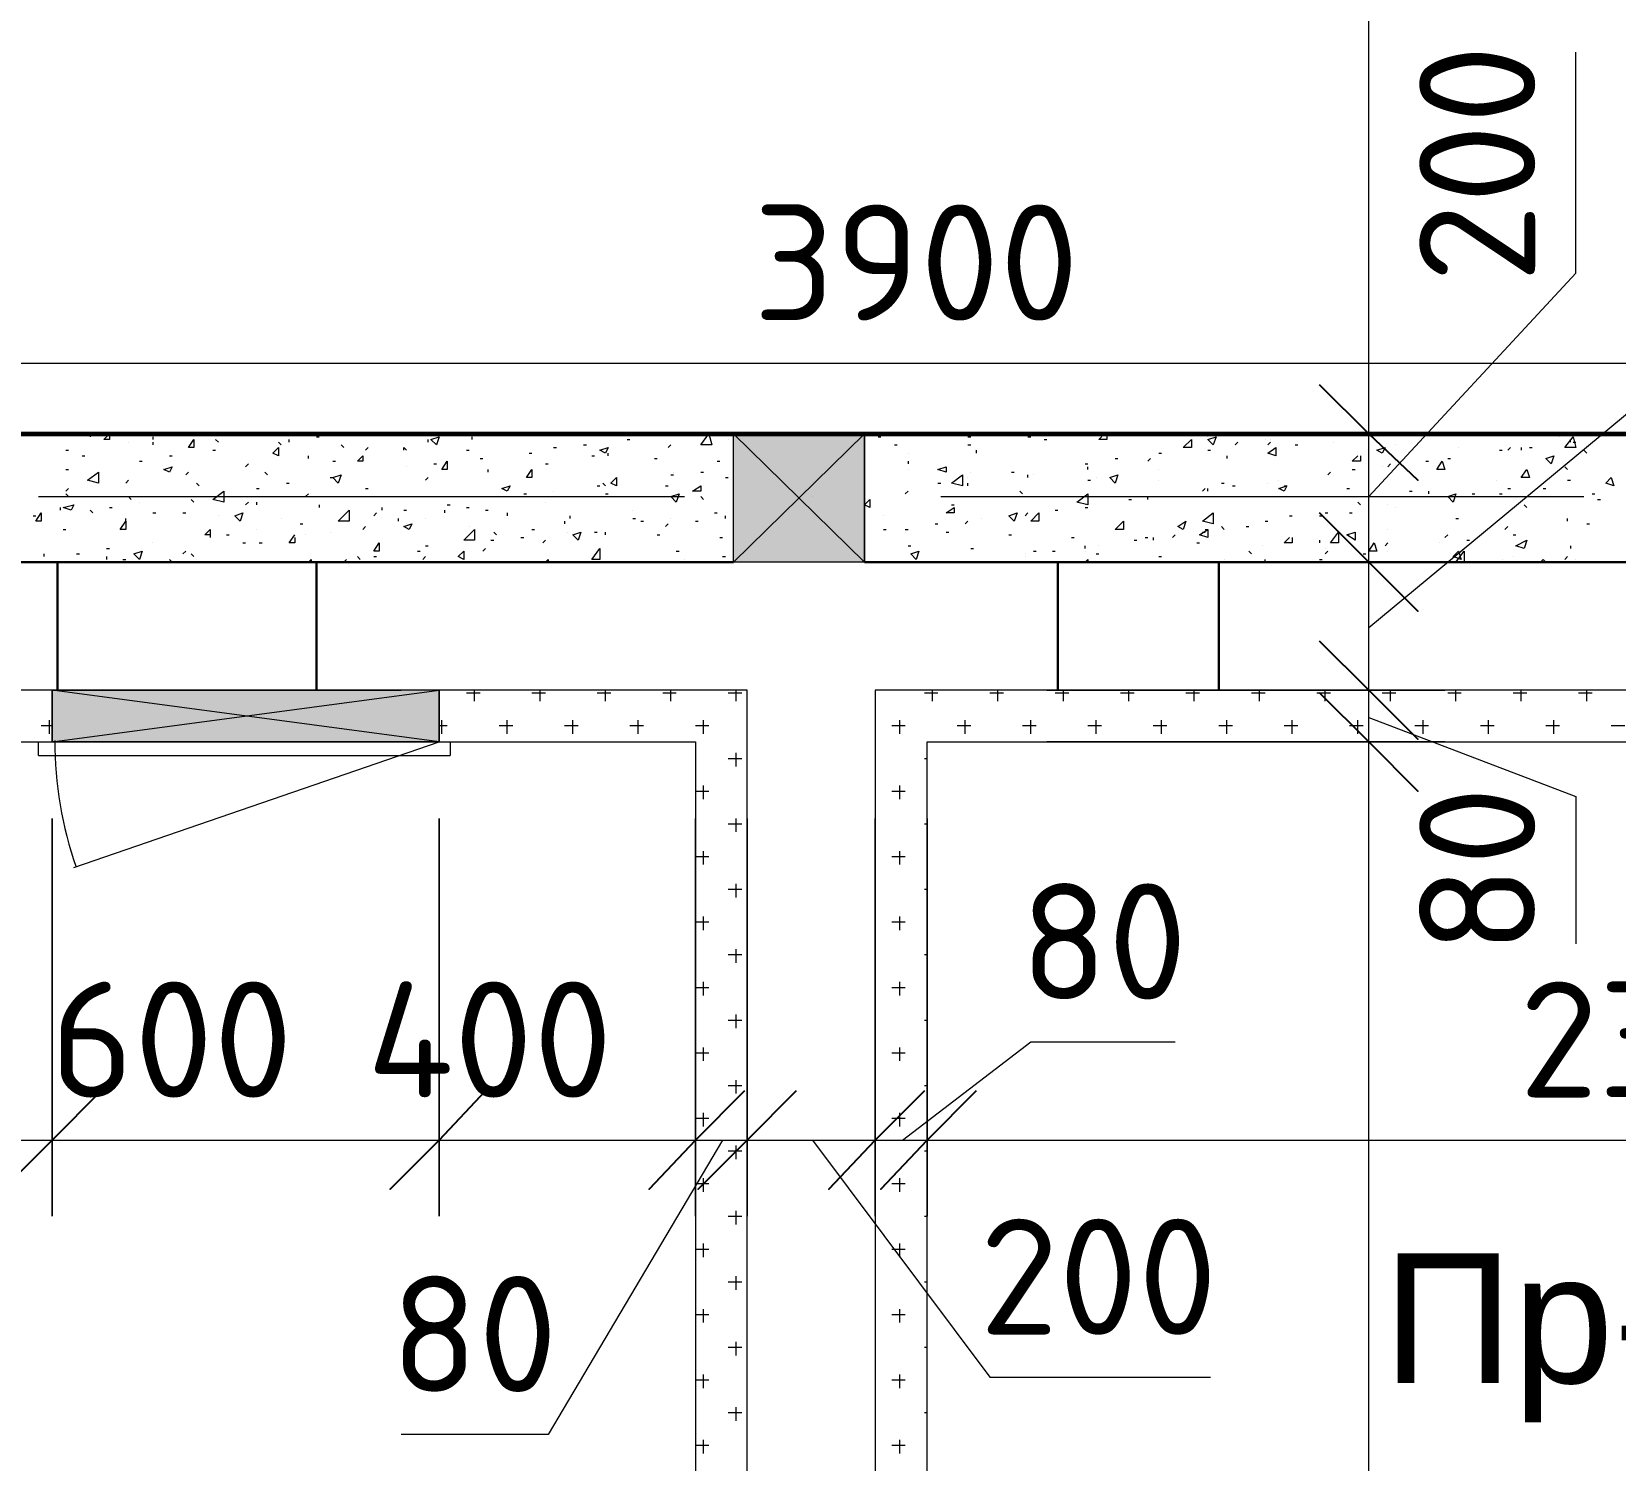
# Model space of a CAD drawing. Header units: millimetres. Extents: x -84737 to 172119, y -43083 to 59399.
# Drawn here: x 20294 to 22753, y 48383 to 50602 of the extents above; entities that cross this region are included whole.
import ezdxf

# ---------------------------------------------------------------- set-up
doc = ezdxf.new("R2010")
doc.units = ezdxf.units.MM
for name, color, linetype, lineweight in [('11) Плинтус ПЛ-2', 70, 'Continuous', 30), ('15) Штукатурка стен СТ-1.1', 161, 'Continuous', 60), ('16) Краска СТ-1.1 стена', 5, 'Continuous', 60), ('20) Шпакл. баз. фин Стена', 40, 'Continuous', 60)]:
    doc.layers.add(name, color=color, linetype=linetype, lineweight=lineweight)
for name, color, linetype in [('PDF _Обозначения', 7, 'Continuous'), ('PDF _Окна', 7, 'Continuous'), ('PDF _Оси', 7, 'Continuous'), ('PDF _Перекрытия', 7, 'Continuous'), ('PDF _Размеры-100', 7, 'Continuous'), ('PDF _Стены', 7, 'Continuous'), ('PDF _Текст', 7, 'Continuous'), ('PDF _Элементы узлов', 7, 'Continuous')]:
    doc.layers.add(name, color=color, linetype=linetype)
doc.styles.add('PDF GOSTCommon', font='arial.ttf')
doc.styles.add('PDF ISOCPEUR', font='isocpeur.ttf')

msp = doc.modelspace()

# ---------------------------------------------------------------- linework, layer by layer
at = {"layer": '11) Плинтус ПЛ-2'}
msp.add_lwpolyline([(21184.8, 52779.4), (19707.4, 52779.4), (19707.4, 49977), (25705.8, 49977), (25705.8, 52779.4), (21684.3, 52779.4)], dxfattribs=at)
at = {"layer": '15) Штукатурка стен СТ-1.1'}
msp.add_lwpolyline([(21184.8, 52779.4), (19707.4, 52779.4), (19707.4, 49977), (25705.8, 49977), (25705.8, 52779.4), (21684.3, 52779.4)], dxfattribs=at)
at = {"layer": '16) Краска СТ-1.1 стена'}
msp.add_lwpolyline([(21184.8, 52779.4), (19707.4, 52779.4), (19707.4, 49977), (25705.8, 49977), (25705.8, 52779.4), (21684.3, 52779.4)], dxfattribs=at)
at = {"layer": '20) Шпакл. баз. фин Стена'}
msp.add_lwpolyline([(21184.8, 52779.4), (19707.4, 52779.4), (19707.4, 49977), (25705.8, 49977), (25705.8, 52779.4), (21684.3, 52779.4)], dxfattribs=at)
at = {"layer": 'PDF _Обозначения', "lineweight": 9}
msp.add_lwpolyline([(20858.8, 49066.9), (20858.8, 49066.9)], dxfattribs=at)
at = {"layer": 'PDF _Окна', "color": 8, "true_color": 0x808080, "transparency": 33554559}
for points in [[(21383.7, 49778.1), (21586.9, 49778.1), (21383.7, 49977)], [(21586.9, 49778.1), (21383.7, 49977), (21586.9, 49977)], [(20926.5, 49579.1), (20325.4, 49579.1), (20926.5, 49498.7)], [(20325.4, 49579.1), (20926.5, 49498.7), (20325.4, 49498.7)]]:
    msp.add_solid(points, dxfattribs=at)
at = {"layer": 'PDF _Оси', "lineweight": 9}
for points in [[(20304.3, 49879.7), (21307.5, 49879.7)], [(21506.5, 49879.7), (21506.5, 49879.7)], [(21705.5, 49879.7), (22704.5, 49879.7)]]:
    msp.add_lwpolyline(points, dxfattribs=at)
at = {"layer": 'PDF _Перекрытия', "lineweight": 30}
for points in [[(20333.9, 49579.1), (20333.9, 49778.1)], [(20736.1, 49778.1), (20736.1, 49579.1)], [(21887.5, 49579.1), (21887.5, 49778.1)], [(22137.2, 49778.1), (22137.2, 49579.1)]]:
    msp.add_lwpolyline(points, dxfattribs=at)
at = {"layer": 'PDF _Размеры-100', "lineweight": 9}
for points in [[(22370.1, 47157.7), (22370.1, 49498.7), (22370.1, 49579.1), (22370.1, 49778.1), (22370.1, 49977), (21870.5, 49977), (22488.6, 49977), (21870.5, 49977), (22370.1, 49977), (22370.1, 52897.9)], [(22370.1, 49676.5), (23034.7, 50226.8), (23034.7, 50569.7)], [(22370.1, 49879.7), (22691.8, 50226.8), (22691.8, 50569.7)], [(16287, 50087.1), (16655.3, 50087.1), (16735.7, 50087.1), (18056.4, 50087.1), (18136.9, 50087.1), (19504.2, 50087.1), (19707.4, 50087.1), (23606.2, 50087.1), (24503.6, 50087.1), (24634.8, 50087.1), (25587.3, 50087.1), (25587.3, 49587.6), (25587.3, 50209.8), (25587.3, 49587.6), (25587.3, 50087.1), (25824.3, 50087.1)], [(22370.1, 49536.8), (22691.8, 49414), (22691.8, 49185.4)], [(19584.6, 48880.6), (20325.4, 48880.6), (20926.5, 48880.6), (21324.5, 48880.6), (21404.9, 48880.6), (21603.9, 48880.6), (21684.3, 48880.6), (24025.2, 48880.6), (24105.7, 48880.6), (24304.6, 48880.6), (24304.6, 49380.1), (24304.6, 48762.1), (24304.6, 49380.1), (24304.6, 48880.6), (24626.4, 48880.6)], [(21646.2, 48880.6), (21845.2, 49033), (22069.5, 49033)], [(21366.8, 48880.6), (21095.9, 48423.4), (20867.3, 48423.4)], [(21506.5, 48880.6), (21781.7, 48512.3), (22124.5, 48512.3)]]:
    msp.add_lwpolyline(points, dxfattribs=at)
at = {"layer": 'PDF _Размеры-100', "lineweight": 25}
for points in [[(22293.9, 50053.2), (22370.1, 49977), (22446.3, 49905.1), (22370.1, 49977)], [(22293.9, 49854.3), (22370.1, 49778.1), (22446.3, 49701.9), (22370.1, 49778.1)], [(22293.9, 49655.3), (22370.1, 49579.1), (22446.3, 49502.9), (22370.1, 49579.1)], [(22293.9, 49574.9), (22370.1, 49498.7), (22446.3, 49422.5), (22370.1, 49498.7)], [(20401.6, 48956.8), (20325.4, 48880.6), (20249.2, 48804.4), (20325.4, 48880.6)], [(20998.5, 48956.8), (20926.5, 48880.6), (20850.4, 48804.4), (20926.5, 48880.6)], [(21400.7, 48956.8), (21324.5, 48880.6), (21252.5, 48804.4), (21324.5, 48880.6)], [(21481.1, 48956.8), (21404.9, 48880.6), (21328.7, 48804.4), (21404.9, 48880.6)], [(21680.1, 48956.8), (21603.9, 48880.6), (21531.9, 48804.4), (21603.9, 48880.6)], [(21760.5, 48956.8), (21684.3, 48880.6), (21612.3, 48804.4), (21684.3, 48880.6)]]:
    msp.add_lwpolyline(points, close=True, dxfattribs=at)
at = {"layer": 'PDF _Размеры-100', "lineweight": 9}
for points in [[(22370.1, 49778.1), (21870.5, 49778.1), (22488.6, 49778.1), (21870.5, 49778.1)], [(22370.1, 49579.1), (21870.5, 49579.1), (22488.6, 49579.1), (21870.5, 49579.1)], [(22370.1, 49498.7), (21870.5, 49498.7), (22488.6, 49498.7), (21870.5, 49498.7)], [(20325.4, 48880.6), (20325.4, 49380.1), (20325.4, 48762.1), (20325.4, 49380.1)], [(20926.5, 48880.6), (20926.5, 49380.1), (20926.5, 48762.1), (20926.5, 49380.1)], [(21324.5, 48880.6), (21324.5, 49380.1), (21324.5, 48762.1), (21324.5, 49380.1)], [(21404.9, 48880.6), (21404.9, 49380.1), (21404.9, 48762.1), (21404.9, 49380.1)], [(21603.9, 48880.6), (21603.9, 49380.1), (21603.9, 48762.1), (21603.9, 49380.1)], [(21684.3, 48880.6), (21684.3, 49380.1), (21684.3, 48762.1), (21684.3, 49380.1)]]:
    msp.add_lwpolyline(points, close=True, dxfattribs=at)
at = {"layer": 'PDF _Стены', "lineweight": 30}
for points in [[(21383.7, 49977), (19974.1, 49977)], [(21586.9, 49778.1), (23606.2, 49778.1), (23606.2, 49977), (21586.9, 49977)], [(19974.1, 49778.1), (21383.7, 49778.1)]]:
    msp.add_lwpolyline(points, dxfattribs=at)
at = {"layer": 'PDF _Стены', "lineweight": 9}
for points in [[(20384.7, 49977), (20384.7, 49972.8)], [(20537.1, 49977), (20537.1, 49977)], [(20655.6, 49977), (20659.9, 49977), (20664.1, 49977)], [(21862.1, 49977), (21866.3, 49977)], [(21866.3, 49977), (21866.3, 49977)], [(21963.7, 49977), (21963.7, 49968.5), (21951, 49968.5), (21959.4, 49977)], [(22018.7, 49977), (22022.9, 49977)], [(22276.9, 49977), (22281.2, 49977)], [(22310.8, 49977), (22310.8, 49977)], [(22361.6, 49977), (22365.8, 49977)], [(22569, 49977), (22569, 49977)], [(20444, 49964.3), (20444, 49964.3)], [(20482.1, 49972.8), (20482.1, 49968.5)], [(20482.1, 49964.3), (20482.1, 49960.1)], [(20579.4, 49968.5), (20583.7, 49964.3)], [(20676.8, 49964.3), (20681, 49960.1)], [(20693.7, 49964.3), (20693.7, 49968.5)], [(20736.1, 49972.8), (20740.3, 49972.8)], [(20774.2, 49960.1), (20778.4, 49955.8)], [(20812.3, 49951.6), (20816.5, 49955.8)], [(20871.5, 49951.6), (20871.5, 49955.8), (20875.8, 49951.6)], [(20909.6, 49964.3), (20909.6, 49968.5)], [(20977.3, 49972.8), (20977.3, 49968.5)], [(21104.3, 49955.8), (21108.6, 49955.8)], [(21150.9, 49960.1), (21155.1, 49960.1)], [(21218.6, 49968.5), (21222.9, 49968.5)], [(21282.1, 49955.8), (21286.4, 49960.1)], [(21375.3, 49968.5), (21375.3, 49968.5)], [(21608.1, 49972.8), (21612.3, 49972.8)], [(21633.5, 49960.1), (21637.7, 49960.1)], [(21747.8, 49972.8), (21752, 49972.8)], [(21747.8, 49960.1), (21752, 49960.1)], [(21840.9, 49972.8), (21845.2, 49972.8)], [(21866.3, 49968.5), (21870.5, 49968.5)], [(22120.3, 49972.8), (22120.3, 49972.8)], [(22162.6, 49960.1), (22166.9, 49964.3)], [(22209.2, 49968.5), (22209.2, 49968.5)], [(22213.4, 49960.1), (22217.7, 49964.3)], [(22217.7, 49968.5), (22217.7, 49968.5)], [(22255.8, 49960.1), (22260, 49960.1)], [(22315, 49964.3), (22315, 49964.3)], [(22412.4, 49960.1), (22412.4, 49960.1)], [(22509.8, 49955.8), (22509.8, 49955.8)], [(22586, 49951.6), (22590.2, 49955.8)], [(22607.1, 49955.8), (22607.1, 49951.6)], [(22619.8, 49955.8), (22624.1, 49955.8)], [(22666.4, 49972.8), (22666.4, 49972.8)], [(22683.3, 49964.3), (22683.3, 49968.5)], [(22687.6, 49964.3), (22691.8, 49964.3)], [(20346.6, 49951.6), (20350.8, 49951.6)], [(20372, 49943.1), (20376.2, 49943.1)], [(20460.9, 49934.7), (20465.1, 49934.7)], [(20507.5, 49943.1), (20511.7, 49943.1)], [(20575.2, 49951.6), (20579.4, 49951.6)], [(20626, 49926.2), (20630.2, 49930.4)], [(20723.4, 49938.9), (20723.4, 49943.1)], [(20761.5, 49934.7), (20765.7, 49934.7)], [(20918.1, 49930.4), (20922.3, 49930.4)], [(20968.9, 49951.6), (20973.1, 49951.6)], [(20990, 49938.9), (20994.3, 49938.9)], [(21066.2, 49947.4), (21070.5, 49947.4)], [(21091.6, 49930.4), (21095.9, 49930.4)], [(21163.6, 49943.1), (21167.8, 49943.1)], [(21189, 49943.1), (21189, 49947.4)], [(21261, 49938.9), (21265.2, 49938.9)], [(21358.3, 49934.7), (21362.6, 49934.7)], [(21654.7, 49947.4), (21654.7, 49947.4)], [(21654.7, 49934.7), (21654.7, 49930.4)], [(21760.5, 49951.6), (21760.5, 49947.4)], [(21929.8, 49930.4), (21934, 49930.4)], [(21976.4, 49938.9), (21980.6, 49938.9)], [(22027.2, 49934.7), (22031.4, 49938.9)], [(22044.1, 49947.4), (22048.3, 49947.4)], [(22120.3, 49951.6), (22124.5, 49951.6)], [(22149.9, 49943.1), (22149.9, 49938.9)], [(22357.4, 49943.1), (22357.4, 49934.7), (22344.7, 49934.7), (22353.1, 49943.1)], [(22399.7, 49926.2), (22403.9, 49930.4)], [(22459, 49934.7), (22463.2, 49934.7)], [(22492.8, 49938.9), (22497.1, 49938.9)], [(22573.3, 49951.6), (22577.5, 49951.6)], [(22704.5, 49951.6), (22708.7, 49947.4)], [(20346.6, 49922), (20350.8, 49922)], [(20439.7, 49900.8), (20444, 49905.1)], [(20532.9, 49913.5), (20537.1, 49917.7)], [(20655.6, 49917.7), (20659.9, 49913.5)], [(20757.2, 49909.3), (20761.5, 49909.3)], [(20875.8, 49926.2), (20875.8, 49926.2)], [(20905.4, 49905.1), (20909.6, 49909.3)], [(21002.7, 49917.7), (21002.7, 49922)], [(21286.4, 49913.5), (21290.6, 49913.5)], [(21290.6, 49917.7), (21290.6, 49917.7)], [(21332.9, 49917.7), (21337.2, 49917.7)], [(21371, 49909.3), (21375.3, 49909.3)], [(21654.7, 49922), (21654.7, 49922)], [(21747.8, 49909.3), (21747.8, 49909.3)], [(21752, 49917.7), (21752, 49917.7)], [(21815.5, 49917.7), (21819.8, 49917.7)], [(21840.9, 49909.3), (21840.9, 49913.5)], [(21849.4, 49913.5), (21849.4, 49913.5)], [(21934, 49922), (21934, 49926.2)], [(21934, 49905.1), (21938.3, 49905.1)], [(21946.7, 49909.3), (21946.7, 49909.3)], [(22044.1, 49922), (22044.1, 49922)], [(22044.1, 49905.1), (22044.1, 49905.1)], [(22230.4, 49905.1), (22230.4, 49905.1)], [(22306.6, 49913.5), (22310.8, 49917.7)], [(22344.7, 49922), (22348.9, 49922)], [(22391.2, 49926.2), (22391.2, 49926.2)], [(22569, 49905.1), (22569, 49905.1)], [(22674.9, 49926.2), (22679.1, 49922)], [(22679.1, 49905.1), (22683.3, 49905.1)], [(20346.6, 49888.1), (20350.8, 49892.4)], [(20346.6, 49883.9), (20350.8, 49879.7)], [(20444, 49879.7), (20448.2, 49875.4)], [(20444, 49879.7), (20444, 49879.7)], [(20528.6, 49879.7), (20532.9, 49879.7)], [(20549.8, 49900.8), (20554, 49896.6)], [(20642.9, 49892.4), (20647.2, 49892.4)], [(20689.5, 49900.8), (20693.7, 49900.8)], [(20719.1, 49879.7), (20723.4, 49883.9)], [(20812.3, 49892.4), (20816.5, 49892.4)], [(21057.8, 49883.9), (21062, 49883.9)], [(21074.7, 49879.7), (21078.9, 49879.7)], [(21104.3, 49888.1), (21104.3, 49888.1)], [(21172.1, 49896.6), (21176.3, 49896.6)], [(21180.5, 49900.8), (21184.8, 49896.6)], [(21184.8, 49883.9), (21189, 49883.9)], [(21277.9, 49896.6), (21282.1, 49896.6)], [(21332.9, 49879.7), (21337.2, 49875.4)], [(21586.9, 49888.1), (21586.9, 49888.1)], [(21650.4, 49883.9), (21654.7, 49888.1)], [(21701.2, 49900.8), (21705.5, 49900.8)], [(21747.8, 49896.6), (21747.8, 49900.8)], [(21828.2, 49888.1), (21832.5, 49883.9)], [(22027.2, 49875.4), (22027.2, 49879.7)], [(22111.8, 49888.1), (22116.1, 49892.4)], [(22120.3, 49888.1), (22120.3, 49892.4)], [(22141.5, 49900.8), (22145.7, 49900.8)], [(22158.4, 49896.6), (22162.6, 49896.6)], [(22213.4, 49900.8), (22213.4, 49900.8)], [(22238.8, 49896.6), (22243.1, 49896.6)], [(22336.2, 49892.4), (22340.4, 49892.4)], [(22433.6, 49888.1), (22437.8, 49888.1)], [(22463.2, 49888.1), (22463.2, 49883.9)], [(22488.6, 49879.7), (22492.8, 49879.7)], [(22526.7, 49879.7), (22530.9, 49879.7)], [(22530.9, 49883.9), (22535.2, 49883.9)], [(22573.3, 49883.9), (22577.5, 49883.9)], [(22586, 49892.4), (22590.2, 49892.4)], [(22628.3, 49879.7), (22632.5, 49879.7)], [(22641, 49892.4), (22645.2, 49892.4)], [(22717.2, 49883.9), (22721.4, 49883.9)], [(20338.1, 49862.7), (20338.1, 49858.5)], [(20384.7, 49858.5), (20388.9, 49854.3)], [(20414.3, 49862.7), (20418.6, 49862.7)], [(20460.9, 49871.2), (20460.9, 49871.2)], [(20482.1, 49854.3), (20486.3, 49854.3)], [(20528.6, 49854.3), (20532.9, 49854.3)], [(20541.3, 49875.4), (20545.6, 49871.2)], [(20626, 49867), (20630.2, 49871.2)], [(20642.9, 49871.2), (20642.9, 49867)], [(20740.3, 49867), (20740.3, 49862.7)], [(20825, 49850), (20829.2, 49854.3)], [(20837.7, 49862.7), (20837.7, 49858.5)], [(20871.5, 49858.5), (20875.8, 49858.5)], [(20935, 49858.5), (20935, 49854.3)], [(20939.2, 49867), (20943.5, 49867)], [(20968.9, 49862.7), (20973.1, 49862.7)], [(20998.5, 49858.5), (21002.7, 49858.5)], [(21032.4, 49854.3), (21032.4, 49850)], [(21091.6, 49871.2), (21091.6, 49871.2)], [(21227.1, 49858.5), (21227.1, 49858.5)], [(21354.1, 49854.3), (21358.3, 49854.3)], [(21722.4, 49867), (21726.6, 49867)], [(21836.7, 49850), (21840.9, 49854.3)], [(21883.2, 49858.5), (21887.5, 49858.5)], [(21929.8, 49867), (21929.8, 49867)], [(21929.8, 49862.7), (21934, 49862.7)], [(21997.5, 49875.4), (22001.8, 49875.4)], [(22302.3, 49854.3), (22306.6, 49854.3)], [(22340.4, 49854.3), (22344.7, 49854.3)], [(22353.1, 49871.2), (22357.4, 49867)], [(22399.7, 49867), (22399.7, 49867)], [(22412.4, 49862.7), (22412.4, 49862.7)], [(22611.4, 49867), (22615.6, 49862.7)], [(22725.7, 49875.4), (22729.9, 49875.4)], [(20295.8, 49850), (20300, 49850)], [(20439.7, 49841.6), (20439.7, 49845.8)], [(20583.7, 49850), (20583.7, 49850)], [(20681, 49845.8), (20681, 49845.8)], [(20710.7, 49837.3), (20714.9, 49837.3)], [(20778.4, 49841.6), (20778.4, 49841.6)], [(20808, 49828.9), (20812.3, 49833.1)], [(20863.1, 49845.8), (20863.1, 49841.6)], [(20875.8, 49837.3), (20875.8, 49837.3)], [(20905.4, 49845.8), (20905.4, 49845.8)], [(20973.1, 49833.1), (20973.1, 49833.1)], [(21121.3, 49841.6), (21121.3, 49837.3)], [(21129.7, 49850), (21129.7, 49845.8)], [(21227.1, 49845.8), (21231.3, 49845.8)], [(21239.8, 49841.6), (21244, 49841.6)], [(21277.9, 49833.1), (21282.1, 49837.3)], [(21286.4, 49845.8), (21286.4, 49845.8)], [(21324.5, 49841.6), (21328.7, 49841.6)], [(21371, 49845.8), (21371, 49850)], [(21616.6, 49850), (21616.6, 49850)], [(21697, 49837.3), (21701.2, 49837.3)], [(21743.6, 49837.3), (21747.8, 49841.6)], [(21769, 49845.8), (21769, 49845.8)], [(22141.5, 49833.1), (22145.7, 49828.9)], [(22179.6, 49833.1), (22183.8, 49833.1)], [(22209.2, 49841.6), (22213.4, 49841.6)], [(22247.3, 49850), (22251.5, 49850)], [(22293.9, 49850), (22298.1, 49850)], [(22505.5, 49845.8), (22509.8, 49845.8)], [(22581.7, 49828.9), (22586, 49833.1)], [(22679.1, 49841.6), (22679.1, 49845.8)], [(22708.7, 49837.3), (22713, 49837.3)], [(20342.4, 49828.9), (20346.6, 49828.9)], [(20482.1, 49807.7), (20482.1, 49807.7)], [(20571, 49820.4), (20562.5, 49820.4), (20571, 49828.9), (20571, 49816.2)], [(20596.4, 49820.4), (20600.6, 49820.4)], [(20621.8, 49807.7), (20626, 49807.7)], [(20642.9, 49828.9), (20642.9, 49828.9)], [(20647.2, 49807.7), (20651.4, 49807.7)], [(20702.2, 49816.2), (20702.2, 49807.7), (20693.7, 49807.7), (20702.2, 49820.4)], [(20719.1, 49820.4), (20719.1, 49820.4)], [(20757.2, 49824.6), (20757.2, 49824.6)], [(21007, 49811.9), (21011.2, 49811.9)], [(21011.2, 49824.6), (21015.4, 49820.4)], [(21053.5, 49816.2), (21057.8, 49816.2)], [(21070.5, 49828.9), (21074.7, 49828.9)], [(21087.4, 49807.7), (21091.6, 49811.9)], [(21125.5, 49824.6), (21125.5, 49824.6)], [(21167.8, 49824.6), (21172.1, 49824.6)], [(21184.8, 49820.4), (21184.8, 49824.6)], [(21265.2, 49820.4), (21269.4, 49820.4)], [(21362.6, 49816.2), (21366.8, 49816.2)], [(21616.6, 49828.9), (21620.8, 49828.9)], [(21650.4, 49828.9), (21654.7, 49828.9)], [(21650.4, 49824.6), (21650.4, 49824.6)], [(21713.9, 49824.6), (21718.2, 49824.6)], [(21811.3, 49820.4), (21815.5, 49820.4)], [(21908.6, 49816.2), (21912.9, 49816.2)], [(22006, 49811.9), (22010.2, 49811.9)], [(22022.9, 49816.2), (22027.2, 49816.2)], [(22035.6, 49816.2), (22035.6, 49811.9)], [(22065.3, 49816.2), (22069.5, 49820.4)], [(22103.4, 49807.7), (22107.6, 49807.7)], [(22111.8, 49824.6), (22116.1, 49824.6)], [(22116.1, 49828.9), (22120.3, 49828.9)], [(22251.5, 49816.2), (22251.5, 49807.7), (22238.8, 49807.7), (22247.3, 49816.2)], [(22293.9, 49811.9), (22293.9, 49807.7)], [(22395.5, 49803.5), (22399.7, 49807.7)], [(22399.7, 49828.9), (22399.7, 49828.9)], [(22480.1, 49807.7), (22480.1, 49807.7)], [(22488.6, 49816.2), (22492.8, 49820.4)], [(22522.5, 49811.9), (22526.7, 49811.9)], [(22594.4, 49820.4), (22598.7, 49820.4)], [(20312.7, 49790.8), (20312.7, 49786.5)], [(20363.5, 49790.8), (20367.8, 49790.8)], [(20410.1, 49799.2), (20414.3, 49799.2)], [(20410.1, 49786.5), (20410.1, 49782.3)], [(20435.5, 49782.3), (20439.7, 49782.3)], [(20507.5, 49782.3), (20511.7, 49778.1)], [(20528.6, 49790.8), (20532.9, 49795)], [(20541.3, 49790.8), (20545.6, 49786.5)], [(20723.4, 49778.1), (20727.6, 49782.3), (20727.6, 49778.1)], [(20778.4, 49778.1), (20782.6, 49782.3)], [(20799.6, 49786.5), (20803.8, 49782.3)], [(20825, 49786.5), (20829.2, 49786.5)], [(20892.7, 49795), (20896.9, 49795)], [(20901.1, 49782.3), (20905.4, 49786.5)], [(20905.4, 49803.5), (20909.6, 49803.5)], [(20994.3, 49795), (20998.5, 49799.2)], [(21091.6, 49778.1), (21095.9, 49782.3), (21095.9, 49778.1)], [(21294.8, 49795), (21299.1, 49795)], [(21307.5, 49782.3), (21307.5, 49782.3)], [(21366.8, 49786.5), (21371, 49786.5)], [(21654.7, 49803.5), (21658.9, 49803.5)], [(21752, 49799.2), (21756.3, 49799.2)], [(21836.7, 49790.8), (21836.7, 49790.8)], [(21836.7, 49786.5), (21836.7, 49786.5)], [(21849.4, 49795), (21853.6, 49795)], [(21879, 49795), (21883.2, 49795)], [(21929.8, 49799.2), (21929.8, 49803.5)], [(21929.8, 49795), (21929.8, 49795)], [(21929.8, 49778.1), (21934, 49782.3), (21934, 49778.1)], [(21946.7, 49790.8), (21951, 49790.8)], [(21951, 49803.5), (21951, 49803.5)], [(22044.1, 49786.5), (22048.3, 49786.5)], [(22145.7, 49782.3), (22145.7, 49782.3)], [(22183.8, 49795), (22188, 49790.8)], [(22205, 49803.5), (22205, 49803.5)], [(22209.2, 49778.1), (22209.2, 49782.3)], [(22293.9, 49782.3), (22298.1, 49782.3)], [(22302.3, 49799.2), (22302.3, 49799.2)], [(22302.3, 49790.8), (22306.6, 49795)], [(22361.6, 49790.8), (22365.8, 49790.8)], [(22399.7, 49795), (22399.7, 49795)], [(22497.1, 49790.8), (22497.1, 49790.8)], [(22509.8, 49778.1), (22505.5, 49778.1), (22518.2, 49795), (22518.2, 49778.1)], [(22577.5, 49782.3), (22577.5, 49782.3)], [(22594.4, 49786.5), (22594.4, 49786.5)], [(22636.8, 49778.1), (22641, 49782.3), (22645.2, 49778.1)], [(22674.9, 49782.3), (22679.1, 49786.5)], [(22683.3, 49803.5), (22683.3, 49799.2)], [(22691.8, 49782.3), (22691.8, 49782.3)], [(21743.6, 49778.1), (21743.6, 49778.1)], [(22243.1, 49778.1), (22243.1, 49778.1)], [(20968.9, 49574.9), (20990, 49574.9)], [(20981.6, 49562.2), (20981.6, 49579.1)], [(21070.5, 49574.9), (21091.6, 49574.9)], [(21083.2, 49562.2), (21083.2, 49579.1)], [(21172.1, 49574.9), (21193.2, 49574.9)], [(21184.8, 49562.2), (21184.8, 49579.1)], [(21273.7, 49574.9), (21294.8, 49574.9)], [(21286.4, 49562.2), (21286.4, 49579.1)], [(21375.3, 49574.9), (21396.4, 49574.9)], [(21388, 49562.2), (21388, 49579.1)], [(21680.1, 49574.9), (21701.2, 49574.9)], [(21692.8, 49562.2), (21692.8, 49579.1)], [(21781.7, 49574.9), (21802.8, 49574.9)], [(21794.4, 49562.2), (21794.4, 49579.1)], [(21883.2, 49574.9), (21904.4, 49574.9)], [(21895.9, 49562.2), (21895.9, 49579.1)], [(21984.8, 49574.9), (22006, 49574.9)], [(21997.5, 49562.2), (21997.5, 49579.1)], [(22086.4, 49574.9), (22107.6, 49574.9)], [(22099.1, 49562.2), (22099.1, 49579.1)], [(22188, 49574.9), (22209.2, 49574.9)], [(22200.7, 49562.2), (22200.7, 49579.1)], [(22289.6, 49574.9), (22310.8, 49574.9)], [(22302.3, 49562.2), (22302.3, 49579.1)], [(22391.2, 49574.9), (22412.4, 49574.9)], [(22403.9, 49562.2), (22403.9, 49579.1)], [(22492.8, 49574.9), (22514, 49574.9)], [(22505.5, 49562.2), (22505.5, 49579.1)], [(22594.4, 49574.9), (22615.6, 49574.9)], [(22607.1, 49562.2), (22607.1, 49579.1)], [(22696, 49574.9), (22717.2, 49574.9)], [(22708.7, 49562.2), (22708.7, 49579.1)], [(20308.5, 49524.1), (20325.4, 49524.1)], [(20321.2, 49511.4), (20321.2, 49532.5)], [(20926.5, 49524.1), (20939.2, 49524.1)], [(20930.8, 49511.4), (20930.8, 49532.5)], [(21019.7, 49524.1), (21040.8, 49524.1)], [(21032.4, 49511.4), (21032.4, 49532.5)], [(21121.3, 49524.1), (21142.4, 49524.1)], [(21134, 49511.4), (21134, 49532.5)], [(21222.9, 49524.1), (21244, 49524.1)], [(21235.6, 49511.4), (21235.6, 49532.5)], [(21324.5, 49524.1), (21345.6, 49524.1)], [(21337.2, 49511.4), (21337.2, 49532.5)], [(21629.3, 49524.1), (21650.4, 49524.1)], [(21642, 49511.4), (21642, 49532.5)], [(21730.9, 49524.1), (21752, 49524.1)], [(21743.6, 49511.4), (21743.6, 49532.5)], [(21832.5, 49524.1), (21853.6, 49524.1)], [(21845.2, 49511.4), (21845.2, 49532.5)], [(21934, 49524.1), (21955.2, 49524.1)], [(21946.7, 49511.4), (21946.7, 49532.5)], [(22035.6, 49524.1), (22056.8, 49524.1)], [(22048.3, 49511.4), (22048.3, 49532.5)], [(22137.2, 49524.1), (22158.4, 49524.1)], [(22149.9, 49511.4), (22149.9, 49532.5)], [(22238.8, 49524.1), (22260, 49524.1)], [(22251.5, 49511.4), (22251.5, 49532.5)], [(22340.4, 49524.1), (22361.6, 49524.1)], [(22353.1, 49511.4), (22353.1, 49532.5)], [(22442, 49524.1), (22463.2, 49524.1)], [(22454.7, 49511.4), (22454.7, 49532.5)], [(22543.6, 49524.1), (22564.8, 49524.1)], [(22556.3, 49511.4), (22556.3, 49532.5)], [(22645.2, 49524.1), (22666.4, 49524.1)], [(22657.9, 49511.4), (22657.9, 49532.5)], [(22746.8, 49524.1), (22768, 49524.1)], [(21375.3, 49473.3), (21396.4, 49473.3)], [(21388, 49460.6), (21388, 49481.7)], [(21680.1, 49473.3), (21684.3, 49473.3)], [(21324.5, 49422.5), (21345.6, 49422.5)], [(21337.2, 49409.8), (21337.2, 49430.9)], [(21629.3, 49422.5), (21650.4, 49422.5)], [(21642, 49409.8), (21642, 49430.9)], [(21375.3, 49371.7), (21396.4, 49371.7)], [(21388, 49359), (21388, 49380.1)], [(21680.1, 49371.7), (21684.3, 49371.7)], [(21324.5, 49320.9), (21345.6, 49320.9)], [(21337.2, 49308.2), (21337.2, 49329.3)], [(21629.3, 49320.9), (21650.4, 49320.9)], [(21642, 49308.2), (21642, 49329.3)], [(21375.3, 49270.1), (21396.4, 49270.1)], [(21388, 49257.4), (21388, 49278.5)], [(21680.1, 49270.1), (21684.3, 49270.1)], [(21324.5, 49219.3), (21345.6, 49219.3)], [(21337.2, 49206.6), (21337.2, 49227.7)], [(21629.3, 49219.3), (21650.4, 49219.3)], [(21642, 49206.6), (21642, 49227.7)], [(21375.3, 49168.5), (21396.4, 49168.5)], [(21388, 49155.8), (21388, 49176.9)], [(21680.1, 49168.5), (21684.3, 49168.5)], [(21324.5, 49117.7), (21345.6, 49117.7)], [(21337.2, 49105), (21337.2, 49126.1)], [(21629.3, 49117.7), (21650.4, 49117.7)], [(21642, 49105), (21642, 49126.1)], [(21375.3, 49066.9), (21396.4, 49066.9)], [(21388, 49054.2), (21388, 49075.3)], [(21680.1, 49066.9), (21684.3, 49066.9)], [(21337.2, 49003.4), (21337.2, 49024.5)], [(21642, 49003.4), (21642, 49024.5)], [(21324.5, 49016.1), (21345.6, 49016.1)], [(21629.3, 49016.1), (21650.4, 49016.1)], [(21388, 48952.6), (21388, 48973.7)], [(21375.3, 48965.3), (21396.4, 48965.3)], [(21680.1, 48965.3), (21684.3, 48965.3)], [(21337.2, 48901.8), (21337.2, 48923)], [(21642, 48901.8), (21642, 48923)], [(21324.5, 48914.5), (21345.6, 48914.5)], [(21629.3, 48914.5), (21650.4, 48914.5)], [(21388, 48851), (21388, 48872.2)], [(21375.3, 48863.7), (21396.4, 48863.7)], [(21680.1, 48863.7), (21684.3, 48863.7)], [(21337.2, 48800.2), (21337.2, 48821.4)], [(21642, 48800.2), (21642, 48821.4)], [(21324.5, 48812.9), (21345.6, 48812.9)], [(21629.3, 48812.9), (21650.4, 48812.9)], [(21375.3, 48762.1), (21396.4, 48762.1)], [(21388, 48749.4), (21388, 48770.6)], [(21680.1, 48762.1), (21684.3, 48762.1)], [(21324.5, 48711.3), (21345.6, 48711.3)], [(21337.2, 48698.6), (21337.2, 48719.8)], [(21629.3, 48711.3), (21650.4, 48711.3)], [(21642, 48698.6), (21642, 48719.8)], [(21375.3, 48660.5), (21396.4, 48660.5)], [(21388, 48647.8), (21388, 48669)], [(21680.1, 48660.5), (21684.3, 48660.5)], [(21324.5, 48609.7), (21345.6, 48609.7)], [(21337.2, 48597), (21337.2, 48618.2)], [(21629.3, 48609.7), (21650.4, 48609.7)], [(21642, 48597), (21642, 48618.2)], [(21375.3, 48558.9), (21396.4, 48558.9)], [(21388, 48546.2), (21388, 48567.4)], [(21680.1, 48558.9), (21684.3, 48558.9)], [(21324.5, 48508.1), (21345.6, 48508.1)], [(21337.2, 48495.4), (21337.2, 48516.6)], [(21629.3, 48508.1), (21650.4, 48508.1)], [(21642, 48495.4), (21642, 48516.6)], [(21375.3, 48457.3), (21396.4, 48457.3)], [(21388, 48444.6), (21388, 48465.8)], [(21680.1, 48457.3), (21684.3, 48457.3)], [(21324.5, 48406.5), (21345.6, 48406.5)], [(21337.2, 48393.8), (21337.2, 48415)], [(21629.3, 48406.5), (21650.4, 48406.5)], [(21642, 48393.8), (21642, 48415)]]:
    msp.add_lwpolyline(points, dxfattribs=at)
for points in [[(20414.3, 49977), (20414.3, 49968.5), (20405.9, 49968.5)], [(21349.9, 49960.1), (21332.9, 49960.1), (21345.6, 49977)], [(20545.6, 49968.5), (20545.6, 49955.8), (20537.1, 49955.8)], [(20676.8, 49955.8), (20676.8, 49943.1), (20668.3, 49947.4)], [(20926.5, 49972.8), (20922.3, 49960.1), (20913.8, 49968.5)], [(21189, 49955.8), (21184.8, 49947.4), (21176.3, 49951.6)], [(22094.9, 49968.5), (22094.9, 49955.8), (22082.2, 49955.8)], [(22133, 49972.8), (22128.8, 49960.1), (22120.3, 49968.5)], [(22226.1, 49955.8), (22226.1, 49943.1), (22213.4, 49947.4)], [(22395.5, 49955.8), (22391.2, 49947.4), (22382.8, 49951.6)], [(22691.8, 49955.8), (22674.9, 49955.8), (22687.6, 49972.8)], [(20808, 49943.1), (20808, 49934.7), (20799.6, 49934.7)], [(20939.2, 49934.7), (20939.2, 49922), (20930.8, 49922)], [(22484.4, 49934.7), (22488.6, 49922), (22475.9, 49922)], [(22657.9, 49943.1), (22653.7, 49930.4), (22645.2, 49938.9)], [(20397.4, 49900.8), (20380.5, 49905.1), (20397.4, 49917.7)], [(20511.7, 49926.2), (20507.5, 49917.7), (20499, 49922)], [(20774.2, 49913.5), (20769.9, 49900.8), (20761.5, 49909.3)], [(21070.5, 49922), (21070.5, 49909.3), (21062, 49909.3)], [(21201.7, 49909.3), (21201.7, 49896.6), (21193.2, 49900.8)], [(21713.9, 49926.2), (21713.9, 49917.7), (21701.2, 49922)], [(21739.3, 49896.6), (21722.4, 49900.8), (21739.3, 49913.5)], [(21980.6, 49913.5), (21976.4, 49900.8), (21967.9, 49909.3)], [(22615.6, 49922), (22619.8, 49909.3), (22607.1, 49909.3)], [(22746.8, 49909.3), (22751.1, 49896.6), (22738.4, 49900.8)], [(20592.1, 49871.2), (20575.2, 49875.4), (20592.1, 49888.1)], [(21036.6, 49896.6), (21032.4, 49888.1), (21023.9, 49892.4)], [(21299.1, 49883.9), (21294.8, 49871.2), (21286.4, 49879.7)], [(21332.9, 49896.6), (21332.9, 49888.1), (21320.2, 49888.1)], [(21934, 49867), (21917.1, 49871.2), (21934, 49883.9)], [(22243.1, 49896.6), (22238.8, 49888.1), (22230.4, 49892.4)], [(22505.5, 49883.9), (22501.3, 49871.2), (22492.8, 49879.7)], [(20308.5, 49854.3), (20308.5, 49841.6), (20300, 49841.6)], [(20359.3, 49867), (20355.1, 49858.5), (20342.4, 49862.7)], [(20621.8, 49854.3), (20617.5, 49841.6), (20609.1, 49850)], [(20786.9, 49841.6), (20769.9, 49841.6), (20786.9, 49858.5)], [(21595.4, 49875.4), (21595.4, 49862.7), (21586.9, 49867)], [(21726.6, 49862.7), (21726.6, 49854.3), (21713.9, 49854.3)], [(21824, 49854.3), (21819.8, 49841.6), (21811.3, 49850)], [(21857.8, 49854.3), (21857.8, 49841.6), (21845.2, 49841.6)], [(22128.8, 49837.3), (22111.8, 49841.6), (22128.8, 49854.3)], [(20439.7, 49841.6), (20439.7, 49828.9), (20431.3, 49828.9)], [(20884.2, 49837.3), (20880, 49828.9), (20871.5, 49833.1)], [(21989.1, 49841.6), (21989.1, 49828.9), (21976.4, 49828.9)], [(22086.4, 49841.6), (22082.2, 49828.9), (22073.7, 49833.1)], [(20833.4, 49807.7), (20833.4, 49795), (20825, 49795)], [(20981.6, 49811.9), (20964.6, 49811.9), (20981.6, 49828.9)], [(21146.7, 49824.6), (21142.4, 49811.9), (21134, 49820.4)], [(22120.3, 49828.9), (22120.3, 49816.2), (22107.6, 49820.4)], [(22323.5, 49807.7), (22310.8, 49807.7), (22323.5, 49824.6)], [(22348.9, 49824.6), (22348.9, 49811.9), (22336.2, 49820.4)], [(22378.5, 49807.7), (22382.8, 49795), (22370.1, 49795)], [(22615.6, 49811.9), (22611.4, 49799.2), (22598.7, 49803.5)], [(20465.1, 49795), (20460.9, 49782.3), (20452.4, 49790.8)], [(20964.6, 49795), (20964.6, 49782.3), (20956.2, 49786.5)], [(21176.3, 49782.3), (21163.6, 49782.3), (21176.3, 49799.2)], [(21671.6, 49795), (21667.4, 49782.3), (21658.9, 49790.8)], [(22509.8, 49795), (22514, 49782.3), (22501.3, 49786.5)]]:
    msp.add_lwpolyline(points, close=True, dxfattribs=at)
at = {"layer": 'PDF _Стены', "lineweight": 18}
for points in [[(20325.4, 49579.1), (19707.4, 49579.1)], [(21404.9, 47868.9), (21404.9, 49579.1), (20926.5, 49579.1)], [(23254.8, 49579.1), (21603.9, 49579.1), (21603.9, 47280.5), (21684.3, 47280.5), (21684.3, 49498.7), (23254.8, 49498.7)], [(19707.4, 49498.7), (20325.4, 49498.7)], [(20926.5, 49498.7), (21324.5, 49498.7), (21324.5, 47868.9)]]:
    msp.add_lwpolyline(points, dxfattribs=at)
at = {"layer": 'PDF _Элементы узлов', "lineweight": 9}
msp.add_lwpolyline([(21586.9, 49977), (21586.9, 49778.1), (21383.7, 49778.1), (21383.7, 49977), (21586.9, 49778.1), (21586.9, 49977), (21383.7, 49778.1), (21383.7, 49977)], close=True, dxfattribs=at)
at = {"layer": 'PDF _Элементы узлов', "lineweight": 18}
for points in [[(20325.4, 49498.7), (20926.5, 49579.1), (20926.5, 49498.7), (20325.4, 49579.1)], [(20926.5, 49498.7), (20325.4, 49498.7), (20325.4, 49579.1), (20867.3, 49579.1)], [(20304.3, 49477.5), (20943.5, 49477.5)]]:
    msp.add_lwpolyline(points, dxfattribs=at)
msp.add_lwpolyline([(20325.4, 49579.1), (20325.4, 49498.7), (20926.5, 49498.7), (20926.5, 49579.1)], close=True, dxfattribs=at)
at = {"layer": 'PDF _Элементы узлов', "lineweight": 9}
for points in [[(20304.3, 49477.5), (20304.3, 49498.7), (20325.4, 49498.7)], [(20359.3, 49303.9), (20926.5, 49498.7), (20943.5, 49498.7), (20943.5, 49477.5)]]:
    msp.add_lwpolyline(points, dxfattribs=at)
msp.add_arc((20928.7, 49500.8), 599, 180.0001, 199.1385, dxfattribs=at)

# ---------------------------------------------------------------- texts
at = {"layer": 'PDF _Текст', "char_height": 180, "attachment_point": 4, "rotation": 90, "style": 'PDF ISOCPEUR'}
for s, insert in [('200', (22538.7, 50211.9)), ('80', (22538.7, 49170.5))]:
    msp.add_mtext(s, dxfattribs=dict(at, insert=insert))
at = {"layer": 'PDF _Текст', "attachment_point": 4}
for s, insert, char_height, style in [('3900', (21414.2, 50243.2), 180, 'PDF ISOCPEUR'), ('80', (21829.1, 49189), 180, 'PDF ISOCPEUR'), ('620 600 400', (19831, 49036.6), 180.001, 'PDF ISOCPEUR'), ('2340', (22603.8, 49036.6), 180, 'PDF ISOCPEUR'), ('200', (21765.6, 48668.3), 180, 'PDF ISOCPEUR'), ('Пр-5.2', (22392.1, 48573.4), 201.27, 'PDF GOSTCommon'), ('80', (20851.2, 48579.4), 180, 'PDF ISOCPEUR')]:
    msp.add_mtext(s, dxfattribs=dict(at, insert=insert, char_height=char_height, style=style))

doc.saveas('drawing.dxf')
